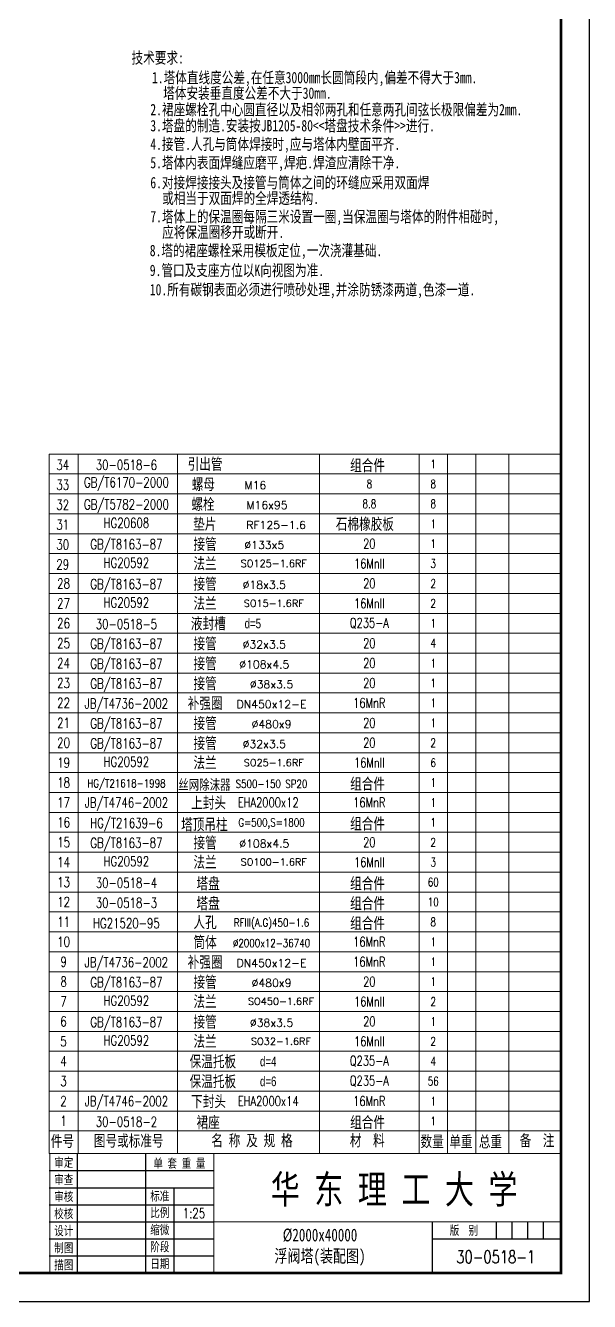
# Model space of a CAD drawing. Extents: x 3113 to 17963, y 3714 to 24739.
# Drawn here: x 13000 to 17963, y 3714 to 14931 of the extents above; entities that cross this region are included whole.
import ezdxf
from ezdxf.enums import TextEntityAlignment as Align

# ---------------------------------------------------------------- set-up
doc = ezdxf.new("R2010")
doc.units = 0
doc.header["$LTSCALE"] = 100
doc.header["$MEASUREMENT"] = 0
doc.layers.get('0').update_dxf_attribs({"linetype": 'CONTINUOUS', "lineweight": 25})
doc.layers.add('text', color=2, linetype='CONTINUOUS', lineweight=13)
doc.styles.add('greeks.shx', font='greeks.shx', dxfattribs={"width": 0.75, "bigfont": 'hztxt.shx'})
doc.styles.add('ROMANS', font='romans', dxfattribs={"width": 0.75})
doc.styles.add('样式 1', font='', dxfattribs={"width": 0.75, "height": 250})
doc.styles.add('样式 2', font='', dxfattribs={"width": 0.75, "height": 100})
doc.styles.add('样式 3', font='', dxfattribs={"width": 0.75, "height": 46})
doc.styles.get('样式 1').set_extended_font_data('SimSun')
doc.styles.get('样式 2').set_extended_font_data('SimSun')
doc.styles.get('样式 3').set_extended_font_data('SimSun')

msp = doc.modelspace()

# ---------------------------------------------------------------- linework, layer by layer
at = {"color": 14}
for p, q in [((13457, 3964.2), (13457, 5014.2)), ((13207, 4864.2), (14657, 4864.2)), ((13207, 4714.2), (14657, 4714.2)), ((14307, 3964.2), (14307, 4714.2)), ((13207, 4564.2), (14657, 4564.2)), ((13207, 4414.2), (14657, 4414.2)), ((16582, 3964.2), (16582, 4414.2)), ((17144.5, 4264.2), (17144.5, 4414.2)), ((17282, 4264.2), (17282, 4414.2)), ((17419.5, 4264.2), (17419.5, 4414.2)), ((17557, 4264.2), (17557, 4414.2)), ((13207, 4264.2), (14657, 4264.2)), ((16582, 4264.2), (17707, 4264.2)), ((13207, 4114.2), (14657, 4114.2))]:
    msp.add_line(p, q, dxfattribs=at)
msp.add_lwpolyline([(3112.7, 24739), (3112.7, 3714), (17962.7, 3714), (17962.7, 24739)], close=True, dxfattribs=at)
at = {"color": 14, "const_width": 22.5}
msp.add_lwpolyline([(3737.7, 24489), (3737.7, 3964), (17712.7, 3964), (17712.7, 24489)], close=True, dxfattribs=at)
at = {"color": 14, "const_width": 10}
for points in [[(13213.5, 3964), (13213.5, 5014.2)], [(13213.5, 3964), (13213.5, 5014.2)], [(14057, 3964), (14057, 5014.2)], [(14657, 3964), (14657, 5014.2)], [(14657, 4414.2), (17707, 4414.2)], [(16582, 3964.2), (16582, 4414.2)]]:
    msp.add_lwpolyline(points, dxfattribs=at)
at = {"layer": 'text', "linetype": 'Continuous'}
for p, q in [((13207, 11163.3), (17712.7, 11163.3)), ((13207, 10988.3), (17712.7, 10988.3)), ((13207, 10813.3), (17712.7, 10813.3)), ((13207, 10638.3), (17712.7, 10638.3)), ((13207, 10463.3), (17712.7, 10463.3)), ((13207, 10288.3), (17712.7, 10288.3)), ((13207, 10113.3), (17712.7, 10113.3)), ((13207, 9938.3), (17712.7, 9938.3)), ((13207, 9763.3), (17712.7, 9763.3)), ((13207, 9588.3), (17712.7, 9588.3)), ((13207, 9413.3), (17712.7, 9413.3)), ((13207, 9238.3), (17712.7, 9238.3)), ((13207, 9063.3), (17712.7, 9063.3)), ((13207, 8888.3), (17712.7, 8888.3)), ((13207, 8713.3), (17712.7, 8713.3)), ((13207, 8538.3), (17712.7, 8538.3)), ((13207, 8363.3), (17712.7, 8363.3)), ((13207, 8188.3), (17712.7, 8188.3)), ((13207, 8013.3), (17712.7, 8013.3)), ((13207, 7838.3), (17712.7, 7838.3)), ((13207, 7663.3), (17712.7, 7663.3)), ((13207, 7488.3), (17712.7, 7488.3)), ((13207, 7313.3), (17712.7, 7313.3)), ((13207, 7138.3), (17712.7, 7138.3)), ((13207, 7138.3), (17712.7, 7138.3)), ((13207, 6963.3), (17712.7, 6963.3)), ((13207, 6788.3), (17712.7, 6788.3)), ((13207, 6613.3), (17712.7, 6613.3)), ((13207, 6438.3), (17712.7, 6438.3)), ((13207, 6263.3), (17712.7, 6263.3)), ((13207, 6088.3), (17712.7, 6088.3)), ((13207, 5913.3), (17712.7, 5913.3)), ((13207, 5738.3), (17712.7, 5738.3)), ((13207, 5563.3), (17712.7, 5563.3)), ((13207, 5388.3), (17712.7, 5388.3)), ((13207, 5213.3), (17712.7, 5213.3))]:
    msp.add_line(p, q, dxfattribs=at)
at = {"layer": 'text'}
for p, q in [((13462.7, 5014.2), (13462.7, 11163.3)), ((14337.7, 5014.2), (14337.7, 11163.3)), ((15587.7, 5014.2), (15587.7, 11163.3)), ((16462.7, 5014.2), (16462.7, 11163.3)), ((16712.7, 5014.2), (16712.7, 11163.3)), ((16962.7, 5014.2), (16962.7, 11163.3)), ((17252.3, 5014.2), (17252.3, 11163.3))]:
    msp.add_line(p, q, dxfattribs=at)
at = {"layer": 'text', "const_width": 10}
msp.add_lwpolyline([(13207.4, 5014.2), (13207.4, 11163.3)], dxfattribs=at)
at = {"layer": 'text', "color": 14, "const_width": 10}
msp.add_lwpolyline([(13207, 5014.2), (17712.7, 5014.2)], dxfattribs=at)

# ---------------------------------------------------------------- texts
at = {"color": 14, "width": 0.75}
for s, height, style, p in [('审定', 80, '样式 2', (13336.4, 4937.9)), ('审查', 80, '样式 2', (13336.4, 4787.9)), ('华 东 理 工 大 学', 250, '样式 1', (16243.2, 4705.9)), ('审核', 80, '样式 2', (13336.4, 4637.9)), ('标准', 80, '样式 2', (14181.7, 4642.6)), ('校核', 80, '样式 2', (13336.4, 4487.9)), ('比例', 80, '样式 2', (14181.7, 4496.9)), ('设计', 80, '样式 2', (13336.4, 4337.9)), ('缩微', 80, '样式 2', (14181.7, 4346.9)), ('版  别', 80, '样式 2', (16857.7, 4341.5)), ('制图', 80, '样式 2', (13336.4, 4187.9)), ('阶段', 80, '样式 2', (14181.7, 4196.9)), ('描图', 80, '样式 2', (13336.4, 4037.9)), ('日期', 80, '样式 2', (14181.7, 4046.9))]:
    msp.add_text(s, height=height, dxfattribs=dict(at, style=style)).set_placement(p, align=Align.MIDDLE)
at = {"color": 1, "style": '样式 2', "width": 0.75}
msp.add_text('单 套 重 量', height=80, dxfattribs=at).set_placement((14353.8, 4930.5), align=Align.MIDDLE)
at = {"layer": 'text', "style": '样式 2', "width": 0.75}
for s, p in [('技术要求:', (13932.9, 14597)), ('1.塔体直线度公差,在任意3000mm长圆筒段内,偏差不得大于3mm.', (14112.9, 14423.3)), ('塔体安装垂直度公差不大于30mm.', (14211.3, 14286.7)), ('2.裙座螺栓孔中心圆直径以及相邻两孔和任意两孔间弦长极限偏差为2mm.', (14098.4, 14141.9)), ('3.塔盘的制造.安装按JB1205-80<<塔盘技术条件>>进行.', (14098.4, 14000.6)), ('4.接管.人孔与筒体焊接时,应与塔体内壁面平齐.', (14098.4, 13838.4)), ('5.塔体内表面焊缝应磨平,焊疤.焊渣应清除干净.', (14098.4, 13675.5)), ('6.对接焊接接头及接管与筒体之间的环缝应采用双面焊', (14098.4, 13500.3)), ('或相当于双面焊的全焊透结构.', (14202.2, 13363.3)), ('7.塔体上的保温圈每隔三米设置一圈,当保温圈与塔体的附件相碰时,', (14098.4, 13200.9)), ('应将保温圈移开或断开.', (14202.2, 13064)), ('8.塔的裙座螺栓采用模板定位,一次浇灌基础.', (14093.5, 12903.2)), ('9.管口及支座方位以K向视图为准.', (14093.5, 12729)), ('10.所有碳钢表面必须进行喷砂处理,并涂防锈漆两道,色漆一道.', (14093.5, 12559.2)), ('数量', (16475.7, 5071.6)), ('单重', (16728.3, 5069.4)), ('总重', (16988.8, 5069.4))]:
    msp.add_text(s, height=100, dxfattribs=at).set_placement(p)
at = {"layer": 'text', "linetype": 'Continuous'}
for s, height, style, width, p in [('34', 87.5, 'ROMANS', 0.75, (13327.4, 11067.9)), ('30-0518-6', 87.5, 'ROMANS', 0.75, (13887.9, 11068.4)), ('引出管', 100, '样式 2', 0.75, (14579.8, 11078.7)), ('组合件', 100, '样式 2', 0.75, (16009.9, 11066.6)), ('1', 75, 'ROMANS', 0.75, (16587.7, 11075.8)), ('33', 87.5, 'ROMANS', 0.75, (13327.4, 10892.9)), ('GB/T6170-2000', 87.5, 'ROMANS', 0.75, (13887.9, 10908.3)), ('螺母', 100, '样式 2', 0.75, (14564.3, 10900.8)), ('8', 75, 'ROMANS', 0.75, (16025.6, 10900.8)), ('8', 75, 'ROMANS', 0.75, (16588.1, 10900.8)), ('GB/T5782-2000', 87.5, 'ROMANS', 0.75, (13887.9, 10714.1)), ('螺栓', 100, '样式 2', 0.75, (14561.7, 10725.8)), ('32', 87.5, 'ROMANS', 0.75, (13327.4, 10717.9)), ('8.8', 75, 'ROMANS', 0.75, (16025.6, 10725.8)), ('8', 75, 'ROMANS', 0.75, (16588.1, 10725.8)), ('31', 87.5, 'ROMANS', 0.75, (13327.4, 10542.9)), ('HG20608', 87.5, 'ROMANS', 0.75, (13887.5, 10558.3)), ('垫片', 100, '样式 2', 0.75, (14577.5, 10550.8)), ('石棉橡胶板', 100, '样式 2', 0.75, (15985.8, 10550.8)), ('1', 75, 'ROMANS', 0.75, (16587.7, 10550.8)), ('接管', 100, '样式 2', 0.75, (14580.1, 10375)), ('30', 87.5, 'ROMANS', 0.75, (13327.4, 10367.9)), ('GB/T8163-87', 87.5, 'ROMANS', 0.75, (13887.5, 10364.1)), ('20', 85, 'ROMANS', 0.75, (16025.2, 10375.8)), ('1', 75, 'ROMANS', 0.75, (16587.7, 10375.8)), ('29', 87.5, 'ROMANS', 0.75, (13327.4, 10192.9)), ('HG20592', 87.5, 'ROMANS', 0.75, (13887.5, 10208.3)), ('法兰', 100, '样式 2', 0.75, (14579.8, 10203.7)), ('16MnII', 85, 'ROMANS', 0.75, (16025.2, 10200.8)), ('3', 75, 'ROMANS', 0.75, (16587.7, 10200.8)), ('28', 87.5, 'ROMANS', 0.75, (13334.8, 10025.8)), ('GB/T8163-87', 87.5, 'ROMANS', 0.75, (13887.5, 10014.1)), ('接管', 100, '样式 2', 0.75, (14580.1, 10025)), ('20', 85, 'ROMANS', 0.75, (16025.2, 10025.8)), ('2', 75, 'ROMANS', 0.75, (16587.7, 10025.8)), ('27', 87.5, 'ROMANS', 0.75, (13334.8, 9850.8)), ('HG20592', 87.5, 'ROMANS', 0.75, (13887.5, 9858.3)), ('法兰', 100, '样式 2', 0.75, (14579.8, 9853.7)), ('16MnII', 85, 'ROMANS', 0.75, (16025.2, 9850.8)), ('2', 75, 'ROMANS', 0.75, (16587.7, 9850.8)), ('26', 87.5, 'ROMANS', 0.75, (13334.8, 9675.8)), ('30-0518-5', 87.5, 'ROMANS', 0.75, (13887.9, 9668.4)), ('液封槽', 100, '样式 2', 0.75, (14608.8, 9675.8)), ('d=5', 85, 'greeks.shx', 0.75, (15000.3, 9675.8)), ('Q235-A', 85, 'ROMANS', 0.75, (16025.2, 9675.8)), ('1', 75, 'ROMANS', 0.75, (16587.7, 9675.8)), ('25', 87.5, 'ROMANS', 0.75, (13334.8, 9500.8)), ('GB/T8163-87', 87.5, 'ROMANS', 0.75, (13887.5, 9489.1)), ('接管', 100, '样式 2', 0.75, (14580.1, 9500)), ('20', 85, 'ROMANS', 0.75, (16025.2, 9500.8)), ('4', 75, 'ROMANS', 0.75, (16587.7, 9500.8)), ('24', 87.5, 'ROMANS', 0.75, (13334.8, 9325.8)), ('GB/T8163-87', 87.5, 'ROMANS', 0.75, (13887.5, 9314.1)), ('接管', 100, '样式 2', 0.75, (14580.1, 9325)), ('20', 85, 'ROMANS', 0.75, (16025.2, 9325.8)), ('1', 75, 'ROMANS', 0.75, (16587.7, 9325.8)), ('GB/T8163-87', 87.5, 'ROMANS', 0.75, (13887.5, 9139.1)), ('接管', 100, '样式 2', 0.75, (14580.1, 9150)), ('23', 87.5, 'ROMANS', 0.75, (13334.8, 9150.8)), ('20', 85, 'ROMANS', 0.75, (16025.2, 9150.8)), ('1', 75, 'ROMANS', 0.75, (16587.7, 9150.8)), ('22', 87.5, 'ROMANS', 0.75, (13334.8, 8975.8)), ('JB/T4736-2002', 87.5, 'ROMANS', 0.75, (13887.5, 8964.1)), ('补强圈', 100, '样式 2', 0.75, (14580.1, 8975)), ('16MnR', 85, 'ROMANS', 0.75, (16025.2, 8975.8)), ('1', 75, 'ROMANS', 0.75, (16587.7, 8975.8)), ('接管', 100, '样式 2', 0.75, (14580.1, 8800)), ('21', 87.5, 'ROMANS', 0.75, (13334.8, 8800.8)), ('GB/T8163-87', 87.5, 'ROMANS', 0.75, (13887.5, 8789.1)), ('20', 85, 'ROMANS', 0.75, (16025.2, 8800.8)), ('1', 75, 'ROMANS', 0.75, (16587.7, 8800.8)), ('20', 87.5, 'ROMANS', 0.75, (13334.8, 8625.8)), ('GB/T8163-87', 87.5, 'ROMANS', 0.75, (13887.5, 8614.1)), ('接管', 100, '样式 2', 0.75, (14580.1, 8625)), ('20', 85, 'ROMANS', 0.75, (16025.2, 8625.8)), ('2', 75, 'ROMANS', 0.75, (16587.7, 8625.8)), ('19', 87.5, 'ROMANS', 0.75, (13334.8, 8450.8)), ('HG20592', 87.5, 'ROMANS', 0.75, (13887.5, 8458.3)), ('法兰', 100, '样式 2', 0.75, (14579.8, 8453.7)), ('16MnII', 85, 'ROMANS', 0.75, (16025.2, 8450.8)), ('6', 75, 'ROMANS', 0.75, (16587.7, 8450.8)), ('18', 87.5, 'ROMANS', 0.75, (13334.8, 8275.8)), ('HG/T21618-1998', 70, 'ROMANS', 0.8, (13887.9, 8263.8)), ('丝网除沫器', 90, '样式 2', 0.75, (14573.8, 8259.7)), ('组合件', 100, '样式 2', 0.75, (16009.9, 8266.6)), ('1', 75, 'ROMANS', 0.75, (16588.1, 8275.8)), ('S500-150 SP20', 70, 'ROMANS', 0.8, (15164.6, 8264.3)), ('17', 87.5, 'ROMANS', 0.75, (13334.8, 8100.8)), ('JB/T4746-2002', 87.5, 'ROMANS', 0.75, (13887.9, 8093.4)), ('上封头', 100, '样式 2', 0.75, (14610.8, 8100.8)), ('EHA2000x12', 85, 'ROMANS', 0.75, (15135.5, 8100.8)), ('16MnR', 85, 'ROMANS', 0.75, (16025.2, 8100.8)), ('1', 75, 'ROMANS', 0.75, (16588.1, 8100.8)), ('16', 87.5, 'ROMANS', 0.75, (13335.2, 7925.8)), ('HG/T21639-6', 87.5, 'ROMANS', 0.75, (13887.9, 7913.8)), ('塔顶吊柱', 100, '样式 2', 0.75, (14573.8, 7909.7)), ('组合件', 100, '样式 2', 0.75, (16009.9, 7916.6)), ('G=500,S=1800', 70, 'ROMANS', 0.8, (15164.6, 7914.3)), ('1', 75, 'ROMANS', 0.75, (16588.1, 7925.8)), ('15', 87.5, 'ROMANS', 0.75, (13335.2, 7750.8)), ('GB/T8163-87', 87.5, 'ROMANS', 0.75, (13887.5, 7739.1)), ('接管', 100, '样式 2', 0.75, (14580.1, 7750)), ('20', 85, 'ROMANS', 0.75, (16025.2, 7750.8)), ('2', 75, 'ROMANS', 0.75, (16587.7, 7750.8)), ('法兰', 100, '样式 2', 0.75, (14579.8, 7578.7)), ('14', 87.5, 'ROMANS', 0.75, (13335.2, 7575.8)), ('HG20592', 87.5, 'ROMANS', 0.75, (13887.5, 7583.3)), ('16MnII', 85, 'ROMANS', 0.75, (16025.2, 7575.8)), ('3', 75, 'ROMANS', 0.75, (16587.7, 7575.8)), ('13', 87.5, 'ROMANS', 0.75, (13334.8, 7400.8)), ('30-0518-4', 87.5, 'ROMANS', 0.75, (13887.9, 7393.4)), ('塔盘', 100, '样式 2', 0.75, (14607, 7391.6)), ('组合件', 100, '样式 2', 0.75, (16009.9, 7391.6)), ('60', 75, 'ROMANS', 0.75, (16587.7, 7400.8)), ('12', 87.5, 'ROMANS', 0.75, (13334.8, 7225.8)), ('30-0518-3', 87.5, 'ROMANS', 0.75, (13887.9, 7218.4)), ('塔盘', 100, '样式 2', 0.75, (14607, 7216.6)), ('组合件', 100, '样式 2', 0.75, (16009.9, 7216.6)), ('10', 75, 'ROMANS', 0.75, (16587.7, 7225.8)), ('11', 87.5, 'ROMANS', 0.75, (13334.8, 7050.8)), ('HG21520-95', 87.5, 'ROMANS', 0.75, (13887.5, 7039.1)), ('人孔', 100, '样式 2', 0.75, (14580.1, 7050)), ('RFIII(A.G)450-1.6', 70, 'ROMANS', 0.8, (15164.6, 7039.3)), ('组合件', 100, '样式 2', 0.75, (16009.9, 7041.6)), ('8', 75, 'ROMANS', 0.75, (16587.7, 7050.8)), ('10', 87.5, 'ROMANS', 0.75, (13334.8, 6875.8)), ('筒体', 100, '样式 2', 0.75, (14580.1, 6875)), ('%%c2000x12-36740', 70, 'ROMANS', 0.8, (15164.6, 6864.3)), ('16MnR', 85, 'ROMANS', 0.75, (16025.2, 6875.8)), ('1', 75, 'ROMANS', 0.75, (16587.7, 6875.8)), ('9', 87.5, 'ROMANS', 0.75, (13335.2, 6700.8)), ('JB/T4736-2002', 87.5, 'ROMANS', 0.75, (13887.5, 6689.1)), ('补强圈', 100, '样式 2', 0.75, (14580.1, 6700)), ('16MnR', 85, 'ROMANS', 0.75, (16025.2, 6700.8)), ('1', 75, 'ROMANS', 0.75, (16587.7, 6700.8)), ('8', 87.5, 'ROMANS', 0.75, (13335.2, 6525.8)), ('GB/T8163-87', 87.5, 'ROMANS', 0.75, (13887.5, 6514.1)), ('接管', 100, '样式 2', 0.75, (14580.1, 6525)), ('20', 85, 'ROMANS', 0.75, (16025.2, 6525.8)), ('1', 75, 'ROMANS', 0.75, (16587.7, 6525.8)), ('7', 87.5, 'ROMANS', 0.75, (13335.2, 6350.8)), ('HG20592', 87.5, 'ROMANS', 0.75, (13887.5, 6358.3)), ('法兰', 100, '样式 2', 0.75, (14579.8, 6353.7)), ('16MnII', 85, 'ROMANS', 0.75, (16025.2, 6350.8)), ('2', 75, 'ROMANS', 0.75, (16587.7, 6350.8)), ('6', 87.5, 'ROMANS', 0.75, (13334.8, 6175.8)), ('GB/T8163-87', 87.5, 'ROMANS', 0.75, (13887.5, 6164.1)), ('接管', 100, '样式 2', 0.75, (14580.1, 6175)), ('20', 85, 'ROMANS', 0.75, (16025.2, 6175.8)), ('1', 75, 'ROMANS', 0.75, (16587.7, 6175.8)), ('法兰', 100, '样式 2', 0.75, (14579.8, 6003.7)), ('5', 87.5, 'ROMANS', 0.75, (13334.8, 6000.8)), ('HG20592', 87.5, 'ROMANS', 0.75, (13887.5, 6008.3)), ('16MnII', 85, 'ROMANS', 0.75, (16025.2, 6000.8)), ('2', 75, 'ROMANS', 0.75, (16587.7, 6000.8)), ('4', 87.5, 'ROMANS', 0.75, (13334.8, 5825.8)), ('保温托板', 100, '样式 2', 0.75, (14648.3, 5825.8)), ('d=4', 85, 'greeks.shx', 0.75, (15135.5, 5825.8)), ('Q235-A', 85, 'ROMANS', 0.75, (16025.2, 5825.8)), ('4', 75, 'ROMANS', 0.75, (16587.7, 5825.8)), ('3', 87.5, 'ROMANS', 0.75, (13334.8, 5650.8)), ('保温托板', 100, '样式 2', 0.75, (14648.3, 5650.8)), ('d=6', 85, 'greeks.shx', 0.75, (15135.5, 5650.8)), ('Q235-A', 85, 'ROMANS', 0.75, (16025.2, 5650.8)), ('56', 75, 'ROMANS', 0.75, (16587.7, 5650.8)), ('2', 87.5, 'ROMANS', 0.75, (13334.8, 5475.8)), ('JB/T4746-2002', 87.5, 'ROMANS', 0.75, (13887.9, 5468.4)), ('下封头', 100, '样式 2', 0.75, (14610.8, 5475.8)), ('EHA2000x14', 85, 'ROMANS', 0.75, (15135.5, 5475.8)), ('16MnR', 85, 'ROMANS', 0.75, (16025.2, 5475.8)), ('1', 75, 'ROMANS', 0.75, (16587.7, 5475.8)), ('1', 87.5, 'ROMANS', 0.75, (13334.8, 5300.8)), ('30-0518-2', 87.5, 'ROMANS', 0.75, (13887.9, 5293.4)), ('裙座', 100, '样式 2', 0.75, (14607, 5291.6)), ('组合件', 100, '样式 2', 0.75, (16009.9, 5291.6)), ('1', 75, 'ROMANS', 0.75, (16587.7, 5300.8))]:
    msp.add_text(s, height=height, dxfattribs=dict(at, style=style, width=width)).set_placement(p, align=Align.MIDDLE)
at = {"layer": 'text', "linetype": 'Continuous', "style": 'ROMANS'}
for s, height, p in [('M16', 70, (15022.5, 10890.1)), ('M16x95', 70, (15124.3, 10715.1)), ('RF125-1.6', 70, (15205, 10540.1)), ('%%c133x5', 70, (15101.1, 10364.3)), ('SO125-1.6RF', 62.5, (15184.2, 10201.6)), ('%%c18x3.5', 70, (15101.1, 10014.3)), ('SO15-1.6RF', 62.5, (15184.2, 9851.6)), ('%%c32x3.5', 70, (15101.1, 9489.3)), ('%%c108x4.5', 70, (15101.1, 9314.3)), ('%%c38x3.5', 70, (15164.6, 9139.3)), ('DN450x12-E', 70, (15164.6, 8964.3)), ('%%c480x9', 70, (15164.6, 8789.3)), ('%%c32x3.5', 70, (15101.1, 8614.3)), ('SO25-1.6RF', 62.5, (15184.2, 8451.6)), ('%%c108x4.5', 70, (15101.1, 7739.3)), ('SO100-1.6RF', 62.5, (15184.2, 7576.6)), ('DN450x12-E', 70, (15164.6, 6689.3)), ('%%c480x9', 70, (15164.6, 6514.3)), ('SO450-1.6RF', 62.5, (15247.7, 6351.6)), ('%%c38x3.5', 70, (15164.6, 6164.3)), ('SO32-1.6RF', 62.5, (15247.7, 6001.6))]:
    msp.add_text(s, height=height, dxfattribs=at).set_placement(p, align=Align.MIDDLE)
at = {"layer": 'text', "linetype": 'Continuous', "style": '样式 2', "width": 0.75}
for s, p in [('件号', (13222.1, 5074.4)), ('图号或标准号', (13600.9, 5077)), ('名 称 及 规 格', (14634.9, 5079.6)), ('材  料', (15853.5, 5079.6)), ('备  注', (17347.6, 5079.6))]:
    msp.add_text(s, height=100, dxfattribs=at).set_placement(p)
at = {"layer": 'text', "width": 0.75}
for s, height, style, p in [('1:25', 87.5, 'ROMANS', (14482, 4489.2)), ('%%c2000x40000', 112, '样式 3', (15591.3, 4298.6)), ('浮阀塔(装配图)', 112, '样式 3', (15591.3, 4107.3)), ('30-0518-1', 112.5, 'ROMANS', (17137.7, 4106.2))]:
    msp.add_text(s, height=height, dxfattribs=dict(at, style=style)).set_placement(p, align=Align.MIDDLE)

doc.saveas('drawing.dxf')
